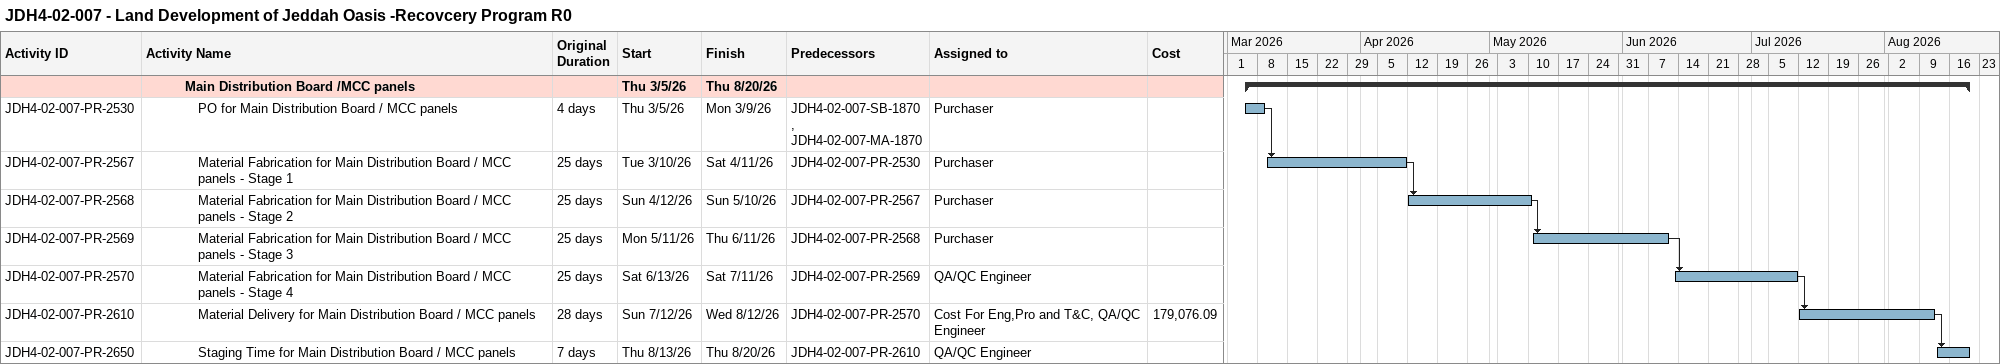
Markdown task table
JDH4-02-007 - Land Development of Jeddah Oasis -Recovcery Program R0

| ID | Level | Task | Original duration | Start | Finish | Predecessors | Resources | Cost |
|---|---|---|---|---|---|---|---|---|
|  | 4 | **Main Distribution Board /MCC panels** |  | 2026-03-05 | 2026-08-20 |  |  |  |
| JDH4-02-007-PR-2530 | 5 | PO for Main Distribution Board / MCC panels | 4d | 2026-03-05 | 2026-03-09 | JDH4-02-007-SB-1870, JDH4-02-007-MA-1870 | Purchaser |  |
| JDH4-02-007-PR-2567 | 5 | Material Fabrication for Main Distribution Board / MCC panels - Stage 1 | 25d | 2026-03-10 | 2026-04-11 | JDH4-02-007-PR-2530 | Purchaser |  |
| JDH4-02-007-PR-2568 | 5 | Material Fabrication for Main Distribution Board / MCC panels - Stage 2 | 25d | 2026-04-12 | 2026-05-10 | JDH4-02-007-PR-2567 | Purchaser |  |
| JDH4-02-007-PR-2569 | 5 | Material Fabrication for Main Distribution Board / MCC panels - Stage 3 | 25d | 2026-05-11 | 2026-06-11 | JDH4-02-007-PR-2568 | Purchaser |  |
| JDH4-02-007-PR-2570 | 5 | Material Fabrication for Main Distribution Board / MCC panels - Stage 4 | 25d | 2026-06-13 | 2026-07-11 | JDH4-02-007-PR-2569 | QA/QC Engineer |  |
| JDH4-02-007-PR-2610 | 5 | Material Delivery for Main Distribution Board / MCC panels | 28d | 2026-07-12 | 2026-08-12 | JDH4-02-007-PR-2570 | Cost For Eng,Pro and T&C, QA/QC Engineer | 179076.09 |
| JDH4-02-007-PR-2650 | 5 | Staging Time for Main Distribution Board / MCC panels | 7d | 2026-08-13 | 2026-08-20 | JDH4-02-007-PR-2610 | QA/QC Engineer |  |
